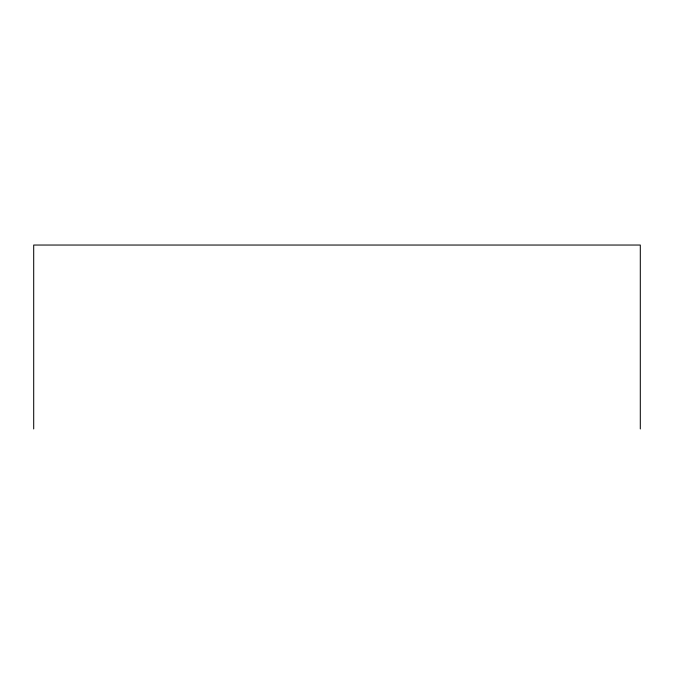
<?xml version="1.0" encoding="UTF-8"?>
<svg xmlns="http://www.w3.org/2000/svg" width="674" height="674" viewBox="0 0 674 674"><rect width="100%" height="100%" fill="white"/><g stroke="black" fill="none" stroke-linecap="round" stroke-linejoin="round"><path stroke-width="1.01" d="M640.3 428.959L640.3 245.041L33.7 245.041L33.7 428.959"/></g></svg>
